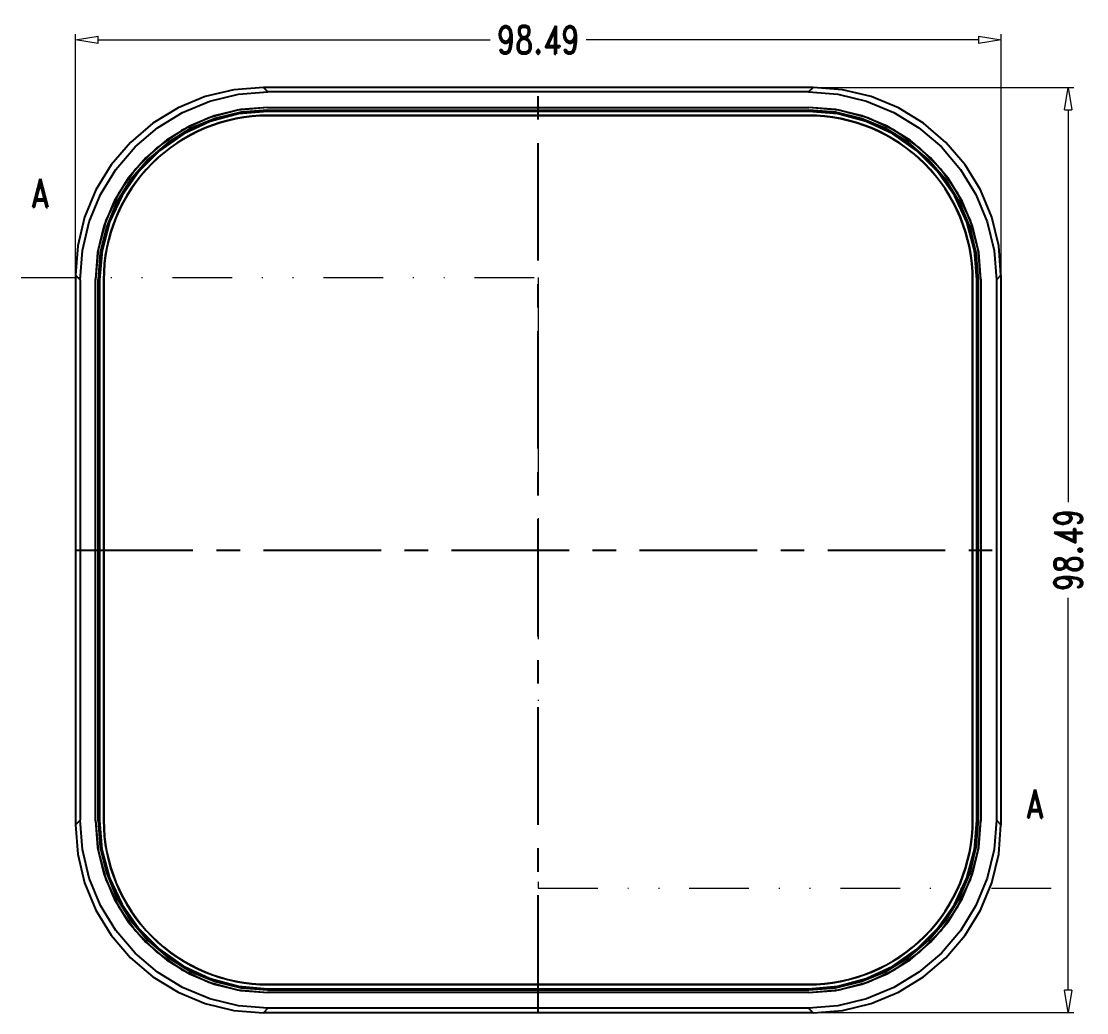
# Model space of a CAD drawing. Header units: millimetres. Extents: x 2698 to 3039, y 1138 to 1364.
# Drawn here: x 2702.5 to 2815.8, y 1250.8 to 1356.3 of the extents above; entities that cross this region are included whole.
import ezdxf
from ezdxf.enums import TextEntityAlignment as Align

# ---------------------------------------------------------------- set-up
doc = ezdxf.new("R2010")
doc.units = ezdxf.units.MM
doc.linetypes.add('CENTER', pattern=[50.8, 31.75, -6.35, 6.35, -6.35])
doc.linetypes.add('DIVIDE', pattern=[31.75, 12.7, -6.35, 0, -6.35, 0, -6.35])
doc.layers.add('dim', color=82, linetype='Continuous', lineweight=9)
doc.layers.add('hatch', color=56, linetype='Continuous', lineweight=9)
doc.styles.add('ROMAND', font='romand.shx', dxfattribs={"width": 0.75, "bigfont": 'gbcbig.shx'})
doc.dimstyles.new('YanXiu', dxfattribs={"dimtxt": 2.5, "dimasz": 2.2, "dimexe": 1, "dimexo": 0, "dimgap": 0.66, "dimtad": 0, "dimzin": 9, "dimdsep": 46, "dimtxsty": 'ROMAND', "dimblk": 'CLOSEDBLANK', "dimcen": 0, "dimclrd": 3, "dimclre": 3, "dimclrt": 7, "dimazin": 2, "dimtfac": 1, "dimtofl": 0, "dimtmove": 0, "dimatfit": 3, "dimldrblk": 'CLOSEDBLANK', "dimfxl": 1, "dimlwd": 5, "dimlwe": 5, "dimarcsym": 0})

# ---------------------------------------------------------------- blocks, each defined once
blk = doc.blocks.new('_ClosedBlank')
at = {"color": 0, "linetype": 'ByBlock', "lineweight": -2}
for p, q in [((-1, 0.167), (0, 0)), ((-1, 0.167), (-1, -0.167)), ((0, 0), (-1, -0.167))]:
    blk.add_line(p, q, dxfattribs=at)
blk = doc.blocks.new('*D4')
at = {"layer": 'Defpoints', "color": 0}
for p in [(2806.72, 1354.35), (2708.23, 1329.29), (2806.72, 1329.29)]:
    blk.add_point(p, dxfattribs=at)
at = {"layer": 'dim', "color": 3, "lineweight": 5}
for p, q in [((2708.23, 1329.29), (2708.23, 1354.95)), ((2806.72, 1329.29), (2806.72, 1354.95)), ((2710.63, 1354.35), (2752.37, 1354.35)), ((2804.32, 1354.35), (2762.57, 1354.35))]:
    blk.add_line(p, q, dxfattribs=at)
at = {"layer": 'dim', "color": 3, "lineweight": 5, "xscale": 2.4, "yscale": 2.4, "zscale": 2.4, "rotation": 180}
blk.add_blockref('_ClosedBlank', (2708.23, 1354.35), dxfattribs=at)
at = {"layer": 'dim', "color": 3, "lineweight": 5, "xscale": 2.4, "yscale": 2.4, "zscale": 2.4}
blk.add_blockref('_ClosedBlank', (2806.72, 1354.35), dxfattribs=at)
at = {"layer": 'dim', "color": 7, "insert": (2757.47, 1354.35), "char_height": 3, "attachment_point": 5, "style": 'ROMAND'}
blk.add_mtext('98.49', dxfattribs=at)
blk = doc.blocks.new('*D5')
at = {"layer": 'Defpoints', "color": 0}
for p in [(2786.72, 1349.28), (2786.72, 1250.8), (2813.87, 1250.8)]:
    blk.add_point(p, dxfattribs=at)
at = {"layer": 'dim', "color": 3, "lineweight": 5}
for p, q in [((2786.72, 1349.28), (2814.47, 1349.28)), ((2813.87, 1346.88), (2813.87, 1305.14)), ((2813.87, 1253.2), (2813.87, 1294.94)), ((2786.72, 1250.8), (2814.47, 1250.8))]:
    blk.add_line(p, q, dxfattribs=at)
at = {"layer": 'dim', "color": 3, "lineweight": 5, "xscale": 2.4, "yscale": 2.4, "zscale": 2.4}
for p, rotation in [((2813.87, 1349.28), 90), ((2813.87, 1250.8), 270)]:
    blk.add_blockref('_ClosedBlank', p, dxfattribs=dict(at, rotation=rotation))
at = {"layer": 'dim', "color": 7, "insert": (2813.87, 1300.04), "char_height": 3, "attachment_point": 5, "rotation": 90, "style": 'ROMAND'}
blk.add_mtext('98.49', dxfattribs=at)

msp = doc.modelspace()

# ---------------------------------------------------------------- linework, layer by layer
at = {"color": 7, "linetype": 'Continuous'}
for p, q in [((2786.719, 1349.284), (2728.225, 1349.284)), ((2728.225, 1349.284), (2728.713, 1348.795)), ((2786.231, 1348.795), (2786.719, 1349.284)), ((2786.231, 1348.795), (2728.713, 1348.795)), ((2728.657, 1347.152), (2786.286, 1347.152)), ((2728.67, 1347.14), (2728.657, 1347.152)), ((2728.67, 1347.14), (2786.274, 1347.14)), ((2728.67, 1346.861), (2786.274, 1346.861)), ((2728.691, 1346.84), (2728.67, 1346.861)), ((2786.253, 1346.84), (2728.691, 1346.84)), ((2786.253, 1346.84), (2786.274, 1346.861)), ((2786.274, 1347.14), (2786.286, 1347.152)), ((2786.237, 1346.729), (2728.701, 1346.731)), ((2786.228, 1346.295), (2728.716, 1346.295)), ((2728.716, 1346.264), (2728.716, 1346.295)), ((2786.227, 1346.264), (2728.717, 1346.264)), ((2786.228, 1346.295), (2786.228, 1346.264)), ((2708.716, 1328.798), (2708.228, 1329.287)), ((2708.228, 1329.287), (2708.228, 1270.792)), ((2708.716, 1328.798), (2708.716, 1271.281)), ((2710.372, 1328.842), (2710.36, 1328.854)), ((2710.36, 1271.225), (2710.36, 1328.854)), ((2710.372, 1271.238), (2710.372, 1328.842)), ((2710.672, 1328.821), (2710.651, 1328.842)), ((2710.651, 1271.238), (2710.651, 1328.842)), ((2710.672, 1328.821), (2710.672, 1271.259)), ((2710.782, 1328.796), (2710.772, 1328.796)), ((2710.782, 1328.804), (2710.781, 1271.269)), ((2711.216, 1328.796), (2711.248, 1328.796)), ((2711.216, 1328.796), (2711.216, 1271.283)), ((2711.248, 1328.795), (2711.248, 1271.285)), ((2803.696, 1328.796), (2803.728, 1328.796)), ((2803.696, 1271.284), (2803.696, 1328.794)), ((2803.728, 1271.283), (2803.728, 1328.796)), ((2804.161, 1271.275), (2804.163, 1328.81)), ((2804.272, 1328.821), (2804.293, 1328.842)), ((2804.272, 1271.259), (2804.272, 1328.821)), ((2804.293, 1328.842), (2804.293, 1271.238)), ((2804.572, 1328.842), (2804.584, 1328.854)), ((2804.572, 1328.842), (2804.572, 1271.238)), ((2804.584, 1328.854), (2804.584, 1271.225)), ((2806.716, 1329.287), (2806.228, 1328.798)), ((2806.228, 1328.798), (2806.228, 1271.281)), ((2806.716, 1329.287), (2806.716, 1270.792)), ((2708.228, 1270.792), (2708.716, 1271.281)), ((2710.372, 1271.238), (2710.36, 1271.225)), ((2710.672, 1271.259), (2710.651, 1271.238)), ((2711.248, 1271.283), (2711.216, 1271.283)), ((2803.728, 1271.283), (2803.696, 1271.283)), ((2804.272, 1271.259), (2804.293, 1271.238)), ((2804.572, 1271.238), (2804.584, 1271.225)), ((2806.228, 1271.281), (2806.716, 1270.792)), ((2728.67, 1252.94), (2728.657, 1252.928)), ((2786.286, 1252.928), (2728.657, 1252.928)), ((2728.691, 1253.24), (2728.67, 1253.219)), ((2786.274, 1253.219), (2728.67, 1253.219)), ((2786.274, 1252.94), (2728.67, 1252.94)), ((2728.691, 1253.24), (2786.253, 1253.24)), ((2728.707, 1253.35), (2786.243, 1253.349)), ((2728.716, 1253.784), (2728.716, 1253.816)), ((2728.716, 1253.816), (2786.226, 1253.816)), ((2728.716, 1253.784), (2786.228, 1253.784)), ((2786.228, 1253.816), (2786.228, 1253.784)), ((2786.253, 1253.24), (2786.274, 1253.219)), ((2786.274, 1252.94), (2786.286, 1252.928)), ((2728.713, 1251.284), (2728.225, 1250.795)), ((2786.719, 1250.795), (2728.225, 1250.795)), ((2786.231, 1251.284), (2728.713, 1251.284)), ((2786.719, 1250.795), (2786.231, 1251.284))]:
    msp.add_line(p, q, dxfattribs=at)
at = {"color": 1, "linetype": 'CENTER', "ltscale": 0.393955}
msp.add_line((2757.472, 1250.795), (2757.472, 1349.284), dxfattribs=at)
at = {"color": 7, "linetype": 'Continuous'}
for points in [[(2728.225, 1349.284), (2725.096, 1349.038), (2722.044, 1348.305), (2719.145, 1347.105), (2716.47, 1345.465), (2714.084, 1343.427), (2712.046, 1341.041), (2710.407, 1338.366), (2709.206, 1335.467), (2708.474, 1332.416), (2708.228, 1329.287)], [(2806.716, 1329.287), (2806.47, 1332.416), (2805.738, 1335.467), (2804.537, 1338.366), (2802.897, 1341.042), (2800.86, 1343.428), (2798.474, 1345.465), (2795.798, 1347.105), (2792.899, 1348.305), (2789.848, 1349.038), (2786.719, 1349.284)], [(2708.716, 1328.798), (2708.963, 1331.927), (2709.695, 1334.979), (2710.896, 1337.878), (2712.535, 1340.553), (2714.573, 1342.939), (2716.959, 1344.977), (2719.634, 1346.616), (2722.533, 1347.817), (2725.585, 1348.549), (2728.713, 1348.795)], [(2786.231, 1348.795), (2789.359, 1348.549), (2792.411, 1347.817), (2795.31, 1346.616), (2797.985, 1344.976), (2800.371, 1342.939), (2802.409, 1340.553), (2804.048, 1337.877), (2805.249, 1334.978), (2805.981, 1331.927), (2806.228, 1328.798)], [(2728.67, 1347.14), (2725.487, 1346.861), (2722.405, 1346.034), (2719.516, 1344.686), (2716.906, 1342.858), (2714.654, 1340.605), (2712.826, 1337.996), (2711.478, 1335.107), (2710.651, 1332.025), (2710.372, 1328.842)], [(2728.657, 1347.152), (2725.795, 1346.927), (2723.003, 1346.256), (2720.35, 1345.158), (2717.902, 1343.658), (2715.719, 1341.793)], [(2728.67, 1346.861), (2725.851, 1346.639), (2723.101, 1345.979), (2720.489, 1344.897), (2718.078, 1343.42), (2715.928, 1341.583)], [(2715.949, 1341.562), (2718.099, 1343.399), (2720.51, 1344.876), (2723.122, 1345.958), (2725.872, 1346.618), (2728.691, 1346.84)], [(2786.253, 1346.84), (2789.072, 1346.618), (2791.822, 1345.958), (2794.434, 1344.876), (2796.845, 1343.399), (2798.995, 1341.562)], [(2804.572, 1328.842), (2804.293, 1332.025), (2803.466, 1335.107), (2802.118, 1337.996), (2800.29, 1340.605), (2798.038, 1342.858), (2795.428, 1344.686), (2792.539, 1346.034), (2789.457, 1346.861), (2786.274, 1347.14)], [(2799.016, 1341.583), (2796.866, 1343.42), (2794.455, 1344.897), (2791.843, 1345.979), (2789.093, 1346.639), (2786.274, 1346.861)], [(2799.225, 1341.793), (2797.042, 1343.658), (2794.594, 1345.158), (2791.941, 1346.256), (2789.149, 1346.927), (2786.286, 1347.152)], [(2728.701, 1346.731), (2725.596, 1346.459), (2722.576, 1345.647), (2719.745, 1344.325), (2717.187, 1342.533), (2714.979, 1340.325), (2713.188, 1337.767), (2711.866, 1334.936), (2711.056, 1331.915), (2710.782, 1328.804)], [(2804.163, 1328.81), (2803.891, 1331.915), (2803.08, 1334.936), (2801.758, 1337.767), (2799.965, 1340.325), (2797.757, 1342.532), (2795.199, 1344.324), (2792.368, 1345.645), (2789.348, 1346.456), (2786.237, 1346.729)], [(2715.719, 1341.793), (2713.854, 1339.61), (2712.354, 1337.162), (2711.255, 1334.509), (2710.585, 1331.717), (2710.36, 1328.854)], [(2715.928, 1341.583), (2714.092, 1339.434), (2712.615, 1337.023), (2711.533, 1334.411), (2710.873, 1331.661), (2710.651, 1328.842)], [(2710.672, 1328.821), (2710.894, 1331.64), (2711.554, 1334.39), (2712.636, 1337.002), (2714.113, 1339.413), (2715.949, 1341.562)], [(2798.995, 1341.562), (2800.831, 1339.413), (2802.308, 1337.002), (2803.39, 1334.39), (2804.05, 1331.64), (2804.272, 1328.821)], [(2804.293, 1328.842), (2804.071, 1331.661), (2803.411, 1334.411), (2802.329, 1337.023), (2800.852, 1339.434), (2799.016, 1341.583)], [(2804.584, 1328.854), (2804.359, 1331.717), (2803.689, 1334.509), (2802.59, 1337.162), (2801.09, 1339.61), (2799.225, 1341.793)], [(2728.713, 1251.284), (2725.584, 1251.53), (2722.533, 1252.263), (2719.634, 1253.464), (2716.959, 1255.103), (2714.573, 1257.141), (2712.535, 1259.527), (2710.896, 1262.202), (2709.695, 1265.101), (2708.962, 1268.152), (2708.716, 1271.281)], [(2710.36, 1271.225), (2710.585, 1268.362), (2711.255, 1265.57), (2712.354, 1262.918), (2713.854, 1260.47), (2715.719, 1258.286)], [(2710.372, 1271.238), (2710.651, 1268.054), (2711.478, 1264.972), (2712.826, 1262.084), (2714.654, 1259.474), (2716.906, 1257.222), (2719.516, 1255.394), (2722.405, 1254.045), (2725.487, 1253.219), (2728.67, 1252.94)], [(2710.651, 1271.238), (2710.873, 1268.418), (2711.533, 1265.669), (2712.615, 1263.057), (2714.092, 1260.646), (2715.928, 1258.496)], [(2715.949, 1258.517), (2714.113, 1260.667), (2712.636, 1263.078), (2711.554, 1265.69), (2710.894, 1268.439), (2710.672, 1271.259)], [(2710.781, 1271.269), (2711.053, 1268.164), (2711.864, 1265.144), (2713.186, 1262.312), (2714.978, 1259.755), (2717.187, 1257.547), (2719.744, 1255.756), (2722.576, 1254.434), (2725.596, 1253.623), (2728.707, 1253.35)], [(2806.228, 1271.281), (2805.981, 1268.152), (2805.249, 1265.101), (2804.048, 1262.202), (2802.409, 1259.526), (2800.371, 1257.14), (2797.985, 1255.103), (2795.309, 1253.463), (2792.411, 1252.263), (2789.359, 1251.53), (2786.231, 1251.284)], [(2786.243, 1253.349), (2789.348, 1253.621), (2792.368, 1254.432), (2795.199, 1255.754), (2797.757, 1257.546), (2799.964, 1259.754), (2801.756, 1262.312), (2803.078, 1265.144), (2803.888, 1268.164), (2804.161, 1271.275)], [(2786.274, 1252.94), (2789.457, 1253.219), (2792.539, 1254.045), (2795.428, 1255.394), (2798.038, 1257.222), (2800.29, 1259.474), (2802.118, 1262.084), (2803.466, 1264.973), (2804.293, 1268.055), (2804.572, 1271.238)], [(2804.272, 1271.259), (2804.05, 1268.439), (2803.39, 1265.69), (2802.308, 1263.078), (2800.831, 1260.667), (2798.995, 1258.517)], [(2799.016, 1258.496), (2800.852, 1260.646), (2802.329, 1263.057), (2803.411, 1265.669), (2804.071, 1268.418), (2804.293, 1271.238)], [(2799.225, 1258.286), (2801.09, 1260.47), (2802.59, 1262.918), (2803.689, 1265.57), (2804.359, 1268.362), (2804.584, 1271.225)], [(2708.228, 1270.792), (2708.474, 1267.663), (2709.206, 1264.612), (2710.407, 1261.713), (2712.047, 1259.038), (2714.084, 1256.652), (2716.47, 1254.614), (2719.146, 1252.975), (2722.045, 1251.774), (2725.096, 1251.042), (2728.225, 1250.795)], [(2786.719, 1250.795), (2789.848, 1251.042), (2792.9, 1251.774), (2795.799, 1252.975), (2798.474, 1254.614), (2800.86, 1256.652), (2802.898, 1259.038), (2804.537, 1261.713), (2805.738, 1264.612), (2806.47, 1267.664), (2806.716, 1270.792)], [(2715.928, 1258.496), (2718.078, 1256.66), (2720.489, 1255.183), (2723.101, 1254.101), (2725.851, 1253.441), (2728.67, 1253.219)], [(2728.691, 1253.24), (2725.872, 1253.462), (2723.122, 1254.122), (2720.51, 1255.204), (2718.099, 1256.681), (2715.949, 1258.517)], [(2798.995, 1258.517), (2796.845, 1256.681), (2794.434, 1255.204), (2791.822, 1254.122), (2789.072, 1253.462), (2786.253, 1253.24)], [(2786.274, 1253.219), (2789.093, 1253.441), (2791.843, 1254.101), (2794.455, 1255.183), (2796.866, 1256.66), (2799.016, 1258.496)], [(2715.719, 1258.286), (2717.902, 1256.422), (2720.35, 1254.922), (2723.003, 1253.823), (2725.795, 1253.153), (2728.657, 1252.928)], [(2786.286, 1252.928), (2789.149, 1253.153), (2791.941, 1253.823), (2794.594, 1254.922), (2797.042, 1256.422), (2799.225, 1258.286)]]:
    msp.add_lwpolyline(points, dxfattribs=at)
at = {"color": 1, "linetype": 'CENTER', "ltscale": 0.393955}
msp.add_lwpolyline([(2708.228, 1300.04), (2806.716, 1300.04)], dxfattribs=at)
at = {"color": 7, "linetype": 'Continuous'}
for centre, radius, start, end in [((2728.714, 1328.797), 17.498, 89.99024, 180.00625), ((2728.714, 1328.797), 17.467, 89.99022, 180.00626), ((2786.229, 1328.797), 17.498, 359.99024, 90.00625), ((2786.229, 1328.797), 17.467, 359.99022, 90.00626), ((2728.715, 1271.282), 17.498, 179.99024, 270.00625), ((2728.715, 1271.282), 17.467, 179.99022, 270.00626), ((2786.229, 1271.282), 17.467, 269.99022, 0.00626), ((2786.229, 1271.282), 17.498, 269.99024, 0.00625)]:
    msp.add_arc(centre, radius, start, end, dxfattribs=at)
at = {"layer": 'hatch', "color": 2}
for points in [[(2704.468, 1329.04, 0, 0, 0), (2704.468, 1332.04, 0.9, 0, 0), (2704.468, 1335.04, 0, 0, 0)], [(2810.328, 1264.04, 0, 0, 0), (2810.328, 1267.04, 0.9, 0, 0), (2810.328, 1270.04, 0, 0, 0)]]:
    msp.add_lwpolyline(points, format="xyseb", dxfattribs=at)
at = {"layer": 'hatch', "color": 2, "linetype": 'DIVIDE', "ltscale": 0.5}
msp.add_lwpolyline([(2702.468, 1329.04), (2757.472, 1329.04), (2757.472, 1264.04), (2812.328, 1264.04)], dxfattribs=at)

# ---------------------------------------------------------------- texts
at = {"layer": 'hatch', "color": 6, "style": 'ROMAND', "width": 0.75}
for p in [(2704.468, 1338.04), (2810.328, 1273.04)]:
    msp.add_text('A', height=3, dxfattribs=at).set_placement(p, align=Align.MIDDLE)

# ---------------------------------------------------------------- dimensions: what is measured, and where the dimension line sits
at = {"layer": 'dim'}
dim = msp.add_linear_dim(base=(2806.716, 1354.349), p1=(2708.228, 1329.287), p2=(2806.716, 1329.287), dimstyle='YanXiu', override={"dimtxt": 3, "dimasz": 2.4, "dimexe": 0.5997, "dimgap": 0.5997, "dimzin": 8}, dxfattribs=at)
dim.commit()
dim.dimension.update_dxf_attribs({"geometry": '*D4', "text_midpoint": (2757.472, 1354.349)})
dim = msp.add_linear_dim(base=(2813.868, 1250.795), p1=(2786.719, 1349.284), p2=(2786.719, 1250.795), angle=90, dimstyle='YanXiu', override={"dimtxt": 3, "dimasz": 2.4, "dimexe": 0.5997, "dimgap": 0.5997, "dimzin": 8}, dxfattribs=at)
dim.commit()
dim.dimension.update_dxf_attribs({"geometry": '*D5', "text_midpoint": (2813.868, 1300.04)})

doc.saveas('drawing.dxf')
